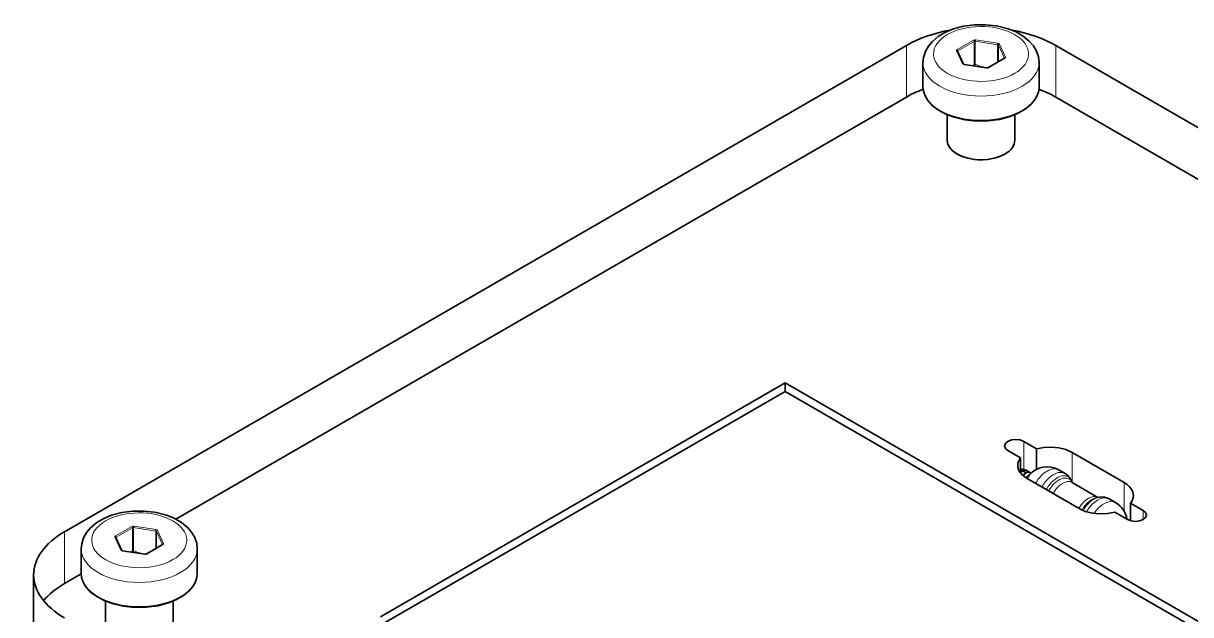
# Model space of a CAD drawing. Extents: x 315 to 857, y 212 to 651.
# Drawn here: x 653.8 to 709, y 623.4 to 651.4 of the extents above; entities that cross this region are included whole.
import ezdxf

# ---------------------------------------------------------------- set-up
doc = ezdxf.new("R2010")
doc.units = 0

msp = doc.modelspace()

# ---------------------------------------------------------------- linework, layer by layer
at = {"color": 7, "lineweight": 35}
for p, q in [((695.572, 650.343), (655.705, 627.326)), ((749.142, 623.497), (702.643, 650.343)), ((695.572, 647.894), (660.976, 627.919)), ((695.572, 647.894), (660.976, 627.919)), ((743.872, 624.09), (702.643, 647.894)), ((743.872, 624.09), (702.643, 647.894)), ((689.839, 634.373), (670.665, 623.303)), ((725.734, 613.648), (689.839, 634.373)), ((689.839, 633.964), (670.665, 622.894)), ((725.381, 613.444), (689.839, 633.964))]:
    msp.add_line(p, q, dxfattribs=at)
at = {"color": 7, "lineweight": 13, "ltscale": 0.061237}
for p, q in [((695.572, 647.894), (695.572, 650.343)), ((702.643, 647.894), (702.643, 650.343)), ((655.705, 624.877), (655.705, 627.326))]:
    msp.add_line(p, q, dxfattribs=at)
at = {"color": 7, "lineweight": 13, "ltscale": 0.022391}
for p, q in [((698.753, 650.588), (697.977, 650.14)), ((699.462, 649.282), (700.238, 649.73))]:
    msp.add_line(p, q, dxfattribs=at)
at = {"color": 7, "lineweight": 13, "ltscale": 0.022392}
for p, q in [((698.788, 650.526), (698.013, 650.078)), ((658.886, 627.57), (658.111, 627.123)), ((658.922, 627.509), (658.146, 627.061)), ((659.596, 626.265), (660.371, 626.713))]:
    msp.add_line(p, q, dxfattribs=at)
at = {"color": 7, "lineweight": 13, "ltscale": 0.027277}
for p, q in [((698.788, 649.435), (698.788, 650.526)), ((698.837, 649.443), (698.837, 650.534)), ((658.922, 626.418), (658.922, 627.509)), ((658.97, 626.426), (658.97, 627.517))]:
    msp.add_line(p, q, dxfattribs=at)
at = {"color": 7, "lineweight": 13, "ltscale": 0.026804}
for p, q in [((699.896, 650.37), (698.837, 650.534)), ((699.909, 650.439), (698.85, 650.602)), ((698.306, 649.431), (699.366, 649.267))]:
    msp.add_line(p, q, dxfattribs=at)
at = {"color": 7, "lineweight": 13, "ltscale": 0.0205}
for p, q in [((699.896, 649.55), (699.896, 650.37)), ((660.03, 626.533), (660.03, 627.353))]:
    msp.add_line(p, q, dxfattribs=at)
at = {"color": 7, "lineweight": 13, "ltscale": 0.01686}
msp.add_line((700.215, 649.738), (699.932, 650.349), dxfattribs=at)
at = {"color": 7, "lineweight": 13, "ltscale": 0.019479}
for p, q in [((699.932, 649.57), (699.932, 650.349)), ((660.065, 626.553), (660.065, 627.332))]:
    msp.add_line(p, q, dxfattribs=at)
at = {"color": 7, "lineweight": 13, "ltscale": 0.016861}
for p, q in [((700.264, 649.786), (699.98, 650.398)), ((697.951, 650.084), (698.235, 649.472)), ((660.397, 626.769), (660.113, 627.381))]:
    msp.add_line(p, q, dxfattribs=at)
at = {"color": 7, "lineweight": 35, "ltscale": 0.01686}
msp.add_line((697.997, 650.064), (698.281, 649.452), dxfattribs=at)
at = {"color": 7, "lineweight": 13, "ltscale": 0.001213}
for p, q in [((698.013, 650.03), (698.013, 650.078)), ((658.146, 627.013), (658.146, 627.061))]:
    msp.add_line(p, q, dxfattribs=at)
at = {"color": 7, "lineweight": 35, "ltscale": 0.022393}
msp.add_line((699.437, 649.285), (700.213, 649.733), dxfattribs=at)
at = {"color": 7, "lineweight": 35, "ltscale": 0.000189516}
for p, q in [((700.213, 649.733), (700.219, 649.737)), ((660.346, 626.716), (660.352, 626.72))]:
    msp.add_line(p, q, dxfattribs=at)
at = {"color": 7, "lineweight": 35, "ltscale": 0.028577}
for p, q in [((696.358, 648.384), (696.358, 649.527)), ((656.491, 625.367), (656.491, 626.51))]:
    msp.add_line(p, q, dxfattribs=at)
at = {"color": 7, "lineweight": 35, "ltscale": 0.026806}
msp.add_line((698.314, 649.44), (699.373, 649.276), dxfattribs=at)
at = {"color": 7, "lineweight": 13, "ltscale": 0.002202}
msp.add_line((698.722, 649.377), (698.788, 649.435), dxfattribs=at)
at = {"color": 7, "lineweight": 13, "ltscale": 0.001009}
msp.add_line((698.787, 649.367), (698.817, 649.393), dxfattribs=at)
at = {"color": 7, "lineweight": 13, "ltscale": 0.001325}
for p, q in [((698.837, 649.443), (698.817, 649.393)), ((658.97, 626.426), (658.951, 626.376))]:
    msp.add_line(p, q, dxfattribs=at)
at = {"color": 7, "lineweight": 13, "ltscale": 0.004038}
for p, q in [((698.969, 649.339), (698.817, 649.393)), ((659.102, 626.321), (658.951, 626.376))]:
    msp.add_line(p, q, dxfattribs=at)
at = {"color": 7, "lineweight": 35, "ltscale": 0.028578}
for p, q in [((701.858, 648.384), (701.858, 649.527)), ((661.991, 625.367), (661.991, 626.51))]:
    msp.add_line(p, q, dxfattribs=at)
at = {"color": 7, "lineweight": 35, "ltscale": 0.030066}
for p, q in [((697.508, 645.852), (697.508, 647.055)), ((657.641, 622.835), (657.641, 624.038))]:
    msp.add_line(p, q, dxfattribs=at)
at = {"color": 7, "lineweight": 35, "ltscale": 0.030067}
for p, q in [((700.708, 645.852), (700.708, 647.055)), ((660.841, 622.835), (660.841, 624.038))]:
    msp.add_line(p, q, dxfattribs=at)
at = {"color": 7, "lineweight": 35, "ltscale": 0.010207}
msp.add_line((689.839, 634.373), (689.839, 633.964), dxfattribs=at)
at = {"color": 7, "lineweight": 35, "ltscale": 0.017328}
for p, q in [((701.731, 631.253), (701.131, 631.599)), ((700.383, 631.167), (700.983, 630.821))]:
    msp.add_line(p, q, dxfattribs=at)
at = {"color": 7, "lineweight": 13, "ltscale": 0.033188}
msp.add_line((701.131, 631.599), (701.131, 630.272), dxfattribs=at)
at = {"color": 7, "lineweight": 35, "ltscale": 0.01812}
msp.add_line((700.983, 630.821), (700.983, 630.096), dxfattribs=at)
at = {"color": 7, "lineweight": 35, "ltscale": 0.024425}
msp.add_line((701.731, 631.253), (701.731, 630.276), dxfattribs=at)
at = {"color": 7, "lineweight": 35, "ltscale": 0.071083}
for p, q in [((705.884, 629.656), (703.422, 631.078)), ((701.286, 629.844), (703.748, 628.423))]:
    msp.add_line(p, q, dxfattribs=at)
at = {"color": 7, "lineweight": 13, "ltscale": 0.035522}
msp.add_line((703.422, 631.078), (703.422, 629.657), dxfattribs=at)
at = {"color": 7, "lineweight": 35, "ltscale": 0.008566}
msp.add_line((702.791, 630.254), (703.088, 630.083), dxfattribs=at)
at = {"color": 7, "lineweight": 35, "ltscale": 0.004088}
msp.add_line((701.102, 630.194), (701.243, 630.113), dxfattribs=at)
at = {"color": 7, "lineweight": 35, "ltscale": 0.006207}
msp.add_line((701.26, 630.214), (701.475, 630.09), dxfattribs=at)
at = {"color": 7, "lineweight": 35, "ltscale": 0.00212}
msp.add_line((701.402, 630.133), (701.475, 630.09), dxfattribs=at)
at = {"color": 7, "lineweight": 35, "ltscale": 0.001755}
msp.add_line((703.424, 629.658), (703.397, 629.723), dxfattribs=at)
at = {"color": 7, "lineweight": 35, "ltscale": 0.000145632}
msp.add_line((703.423, 629.659), (703.418, 629.662), dxfattribs=at)
at = {"color": 7, "lineweight": 35, "ltscale": 0.035355}
msp.add_line((703.423, 629.659), (704.647, 628.951), dxfattribs=at)
at = {"color": 7, "lineweight": 13, "ltscale": 0.034041}
msp.add_line((705.884, 629.656), (705.884, 628.294), dxfattribs=at)
at = {"color": 7, "lineweight": 35, "ltscale": 0.002459}
msp.add_line((704.618, 628.948), (704.716, 628.962), dxfattribs=at)
at = {"color": 7, "lineweight": 35, "ltscale": 0.008564}
msp.add_line((705.182, 628.874), (705.478, 628.703), dxfattribs=at)
at = {"color": 7, "lineweight": 35, "ltscale": 0.017334}
for p, q in [((706.788, 628.333), (706.187, 628.68)), ((705.439, 628.248), (706.039, 627.901))]:
    msp.add_line(p, q, dxfattribs=at)
at = {"color": 7, "lineweight": 35, "ltscale": 0.020975}
msp.add_line((706.187, 628.68), (706.187, 627.841), dxfattribs=at)
at = {"color": 7, "lineweight": 13, "ltscale": 0.010802}
msp.add_line((706.788, 628.333), (706.788, 627.901), dxfattribs=at)
at = {"color": 7, "lineweight": 13, "ltscale": 0.026806}
for p, q in [((660.03, 627.353), (658.97, 627.517)), ((660.042, 627.422), (658.983, 627.585)), ((658.439, 626.414), (659.499, 626.25))]:
    msp.add_line(p, q, dxfattribs=at)
at = {"color": 7, "lineweight": 13, "ltscale": 0.016862}
for p, q in [((658.085, 627.067), (658.369, 626.455)), ((660.349, 626.721), (660.065, 627.332))]:
    msp.add_line(p, q, dxfattribs=at)
at = {"color": 7, "lineweight": 35, "ltscale": 0.016861}
msp.add_line((658.13, 627.047), (658.414, 626.435), dxfattribs=at)
at = {"color": 7, "lineweight": 35, "ltscale": 0.026804}
msp.add_line((658.447, 626.423), (659.507, 626.259), dxfattribs=at)
at = {"color": 7, "lineweight": 13, "ltscale": 0.002203}
msp.add_line((658.856, 626.36), (658.922, 626.418), dxfattribs=at)
at = {"color": 7, "lineweight": 13, "ltscale": 0.001008}
msp.add_line((658.92, 626.35), (658.951, 626.376), dxfattribs=at)
at = {"color": 7, "lineweight": 35, "ltscale": 0.022391}
msp.add_line((659.571, 626.268), (660.346, 626.716), dxfattribs=at)
at = {"color": 7, "lineweight": 35, "ltscale": 0.061238}
msp.add_line((654.241, 622.835), (654.241, 625.285), dxfattribs=at)
at = {"color": 7, "lineweight": 35, "ltscale": 0.022696}
msp.add_line((656.492, 625.331), (655.705, 624.877), dxfattribs=at)
msp.add_line((656.492, 625.331), (655.705, 624.877), dxfattribs=at)
at = {"color": 7, "lineweight": 35}
for points in [[(696.358, 649.527), (696.382, 649.773), (696.471, 650.052), (696.616, 650.305), (696.807, 650.531), (697.095, 650.77), (697.429, 650.965), (697.8, 651.118), (698.283, 651.246), (698.792, 651.314), (699.312, 651.321), (699.825, 651.266)], [(701.858, 649.527), (701.829, 649.793), (701.735, 650.071), (701.586, 650.324), (701.394, 650.546), (701.102, 650.782), (700.766, 650.975), (700.393, 651.125), (699.908, 651.251), (699.825, 651.266)], [(698.345, 646.817), (697.83, 646.938), (697.44, 647.085), (697.095, 647.269), (696.807, 647.486), (696.584, 647.732), (696.457, 647.947), (696.38, 648.173), (696.358, 648.384)], [(698.345, 646.817), (698.89, 646.759), (699.444, 646.766), (699.984, 646.838), (700.489, 646.972), (700.869, 647.128), (701.2, 647.321), (701.472, 647.547), (701.643, 647.748), (701.766, 647.963), (701.838, 648.189), (701.858, 648.384)], [(700.383, 631.599), (700.266, 631.498), (700.227, 631.383)], [(700.227, 631.383), (700.266, 631.268), (700.383, 631.167)], [(701.131, 631.599), (700.956, 631.666), (700.757, 631.689), (700.558, 631.666), (700.383, 631.599)], [(703.422, 631.078), (703.124, 631.211), (702.789, 631.295), (702.435, 631.33), (702.077, 631.316), (701.731, 631.253)], [(700.847, 630.457), (700.868, 630.31), (700.933, 630.166), (701.042, 630.029), (701.151, 629.933), (701.286, 629.844)], [(706.323, 629.043), (706.302, 629.19), (706.237, 629.334), (706.128, 629.471), (706.019, 629.567), (705.884, 629.656)], [(656.491, 626.51), (656.515, 626.756), (656.605, 627.035), (656.749, 627.288), (656.94, 627.514), (657.228, 627.753), (657.562, 627.948), (657.934, 628.101), (658.417, 628.229), (658.926, 628.297), (659.445, 628.304), (659.958, 628.249)], [(661.991, 626.51), (661.962, 626.776), (661.869, 627.054), (661.72, 627.307), (661.527, 627.529), (661.236, 627.765), (660.899, 627.958), (660.526, 628.108), (660.042, 628.234), (659.958, 628.249)], [(703.748, 628.423), (704.046, 628.289), (704.381, 628.205), (704.735, 628.17), (705.093, 628.185), (705.439, 628.248)], [(706.943, 628.117), (706.904, 628.232), (706.788, 628.333)], [(706.788, 627.901), (706.904, 628.002), (706.943, 628.117)], [(706.039, 627.901), (706.214, 627.834), (706.414, 627.812), (706.613, 627.834), (706.788, 627.901)], [(658.478, 623.8), (657.964, 623.921), (657.573, 624.068), (657.229, 624.252), (656.94, 624.469), (656.717, 624.715), (656.59, 624.93), (656.514, 625.156), (656.491, 625.367)], [(658.478, 623.8), (659.023, 623.742), (659.577, 623.749), (660.117, 623.821), (660.622, 623.955), (661.002, 624.111), (661.333, 624.304), (661.605, 624.53), (661.776, 624.731), (661.899, 624.946), (661.972, 625.172), (661.991, 625.367)]]:
    msp.add_lwpolyline(points, dxfattribs=at)
for centre, radius, start, end in [((698.319, 649.504), 0.0644, 232.3851, 264.9944), ((699.392, 649.381), 0.106, 259.8785, 295.2989), ((701.434, 630.443), 0.587, 140.0509, 178.598), ((700.931, 629.658), 0.646, 59.3931, 85.3828), ((702.241, 629.301), 1.1, 60.001, 140.3854), ((702.242, 629.301), 1.1, 140.3861, 150.3417), ((702.72, 629.454), 0.729, 21.6332, 59.6145), ((704.822, 628.24), 0.729, 60.3987, 98.3534), ((704.928, 627.75), 1.1, 8.6627, 59.9858), ((705.736, 629.058), 0.588, 320.0514, 358.5986), ((658.453, 626.487), 0.0644, 232.3851, 264.9944), ((659.525, 626.364), 0.106, 259.8785, 295.2989)]:
    msp.add_arc(centre, radius, start, end, dxfattribs=at)
at = {"color": 7, "lineweight": 13}
for centre, radius, start, end in [((698.885, 649.472), 0.104, 200.8028, 229.2229), ((699.74, 651.6), 2.339, 247.2735, 262.4312), ((659.018, 626.455), 0.104, 200.8028, 229.2229), ((659.874, 628.583), 2.339, 247.2735, 262.4312)]:
    msp.add_arc(centre, radius, start, end, dxfattribs=at)
for centre, major_axis, ratio, start_param, end_param in [((699.108, 649.935), (2.25, 0), 0.57735, 1.285398, 7.568583), ((698.048, 650.099), (0.1, 0), 0.57735, 2.356194, 3.403392), ((697.977, 650.099), (-0.025, 0.0433), 0.57735, 3.926991, 5.497787), ((698.824, 650.547), (0.1, 0), 0.57735, 1.308997, 2.356194), ((698.753, 650.547), (-0.025, 0.0433), 0.57735, 3.926991, 5.497787), ((698.824, 650.506), (0.05, 0), 0.57735, 1.308997, 2.356194), ((698.85, 650.562), (0.0076, 0.0494), 0.211325, 0.631914, 2.202711), ((699.909, 650.398), (0.0076, 0.0494), 0.211325, 0.631914, 2.202711), ((699.883, 650.342), (0.05, 0), 0.57735, 0.261799, 1.308997), ((699.883, 650.383), (0.1, 0), 0.57735, 0.261799, 1.308997), ((699.98, 650.357), (0.0453, 0.0211), 0.788675, 1.219917, 2.790713), ((697.951, 650.043), (-0.0453, -0.0211), 0.788675, 3.141471, 4.36151), ((698.048, 650.058), (0.05, 0), 0.57735, 2.356194, 3.043192), ((700.238, 649.689), (0.025, -0.0433), 0.57735, 2.356194, 3.141593), ((700.264, 649.745), (0.0453, 0.0211), 0.788675, 1.219917, 2.790713), ((700.167, 649.771), (0.1, 0), 0.57735, 5.497787, 6.544985), ((699.108, 649.527), (2.75, 0), 0.57735, 3.141622, 6.283214), ((698.235, 649.431), (-0.0453, -0.0211), 0.788675, 3.141471, 4.36151), ((698.332, 649.487), (0.1, 0), 0.57735, 3.403392, 4.45059), ((698.306, 649.391), (-0.0076, -0.0494), 0.211325, 3.141593, 3.773507), ((698.824, 649.415), (0.05, 0), 0.57735, 1.308997, 2.356194), ((699.391, 649.323), (0.1, 0), 0.57735, 4.45059, 5.497787), ((699.366, 649.227), (-0.0076, -0.0494), 0.211325, 3.141593, 3.773507), ((699.462, 649.242), (0.025, -0.0433), 0.57735, 2.356194, 3.141593), ((699.108, 648.384), (2.75, 0), 0.57735, 3.141622, 6.283214), ((701.11, 629.954), (-0.15, -0.26), 0.57735, 3.141495, 3.966798), ((702.241, 629.301), (-0.55, -0.953), 0.57735, 3.141622, 4.71905), ((701.093, 629.945), (0.15, 0.26), 0.57735, 0.745591, 1.320205), ((701.393, 629.791), (-0.15, -0.26), 0.57735, 3.686737, 4.73331), ((702.538, 629.13), (-0.55, -0.953), 0.57735, 4.426991, 4.71905), ((702.538, 629.13), (0.55, 0.953), 0.57735, 0.000029, 1.285398), ((702.796, 628.981), (-0.484, -0.837), 0.57735, 2.768228, 4.719963), ((702.715, 629.028), (0.516, 0.895), 0.57735, 5.862605, 7.568583), ((702.973, 628.879), (-0.45, -0.779), 0.57735, 3.141622, 4.720526), ((702.715, 629.028), (-0.516, -0.895), 0.57735, 4.426991, 4.71948), ((704.197, 628.172), (-0.45, -0.779), 0.57735, 3.141622, 4.720526), ((704.374, 628.07), (-0.484, -0.837), 0.57735, 3.562174, 4.711192), ((704.455, 628.023), (0.516, 0.895), 0.57735, 0.420581, 1.285398), ((704.632, 627.921), (0.55, 0.953), 0.57735, 0.000029, 1.285398), ((704.928, 627.75), (-0.55, -0.953), 0.57735, 3.141622, 4.576758), ((659.241, 626.918), (2.25, 0), 0.57735, 1.285398, 7.568583), ((704.455, 628.023), (-0.516, -0.895), 0.57735, 4.426991, 4.704869), ((704.632, 627.921), (-0.55, -0.953), 0.57735, 4.426991, 4.677934), ((658.957, 627.53), (0.1, 0), 0.57735, 1.308997, 2.356194), ((658.886, 627.53), (-0.025, 0.0433), 0.57735, 3.926991, 5.497787), ((658.957, 627.489), (0.05, 0), 0.57735, 1.308997, 2.356194), ((658.983, 627.545), (0.0076, 0.0494), 0.211325, 0.631914, 2.202711), ((658.181, 627.082), (0.1, 0), 0.57735, 2.356194, 3.403392), ((658.085, 627.026), (-0.0453, -0.0211), 0.788675, 3.141471, 4.36151), ((658.111, 627.082), (-0.025, 0.0433), 0.57735, 3.926991, 5.497787), ((658.181, 627.041), (0.05, 0), 0.57735, 2.356194, 3.043192), ((660.042, 627.381), (0.0076, 0.0494), 0.211325, 0.631914, 2.202711), ((660.017, 627.325), (0.05, 0), 0.57735, 0.261799, 1.308997), ((660.017, 627.366), (0.1, 0), 0.57735, 0.261799, 1.308997), ((660.113, 627.34), (0.0453, 0.0211), 0.788675, 1.219917, 2.790713), ((659.241, 626.51), (2.75, 0), 0.57735, 3.141622, 6.283214), ((658.369, 626.414), (-0.0453, -0.0211), 0.788675, 3.141471, 4.36151), ((658.465, 626.47), (0.1, 0), 0.57735, 3.403392, 4.45059), ((658.439, 626.373), (-0.0076, -0.0494), 0.211325, 3.141593, 3.773507), ((658.957, 626.398), (0.05, 0), 0.57735, 1.308997, 2.356194), ((660.371, 626.672), (0.025, -0.0433), 0.57735, 2.356194, 3.141593), ((660.397, 626.728), (0.0453, 0.0211), 0.788675, 1.219917, 2.790713), ((660.3, 626.754), (0.1, 0), 0.57735, 5.497787, 6.544985), ((659.525, 626.306), (0.1, 0), 0.57735, 4.45059, 5.497787), ((659.499, 626.21), (-0.0076, -0.0494), 0.211325, 3.141593, 3.773507), ((659.596, 626.224), (0.025, -0.0433), 0.57735, 2.356194, 3.141593), ((659.241, 625.367), (2.75, 0), 0.57735, 3.141622, 6.283214)]:
    msp.add_ellipse(centre, major_axis=major_axis, ratio=ratio, start_param=start_param, end_param=end_param, dxfattribs=at)
at = {"color": 7, "lineweight": 35}
for centre, major_axis, start_param, end_param in [((699.108, 648.302), (5, 0), 1.865838, 2.356194), ((699.108, 648.302), (5, 0), 0.785398, 1.275754), ((699.108, 645.852), (5, 0), 2.151477, 2.356194), ((699.108, 645.852), (5, 0), 2.151477, 2.356194), ((699.108, 645.852), (5, 0), 0.785398, 0.990095), ((699.108, 645.852), (5, 0), 0.785398, 0.990095), ((699.108, 645.852), (1.6, 0), 3.141593, 6.283185), ((699.108, 645.852), (1.6, 0), 3.141593, 5.497787), ((699.108, 645.852), (1.6, 0), 5.497787, 6.283185), ((701.102, 629.541), (0.4, -0.693), 2.356194, 2.5685), ((701.235, 629.863), (0.15, 0.26), 0.745591, 1.472285), ((701.252, 629.873), (-0.15, -0.26), 3.141593, 4.675854), ((701.252, 629.873), (0.15, 0.26), 0.825206, 1.534261), ((659.241, 625.285), (5, 0), 2.356194, 3.926991), ((659.241, 622.835), (5, 0), 2.356194, 2.703444), ((659.241, 622.835), (5, 0), 2.356194, 2.703444)]:
    msp.add_ellipse(centre, major_axis=major_axis, ratio=0.57735, start_param=start_param, end_param=end_param, dxfattribs=at)

doc.saveas('drawing.dxf')
